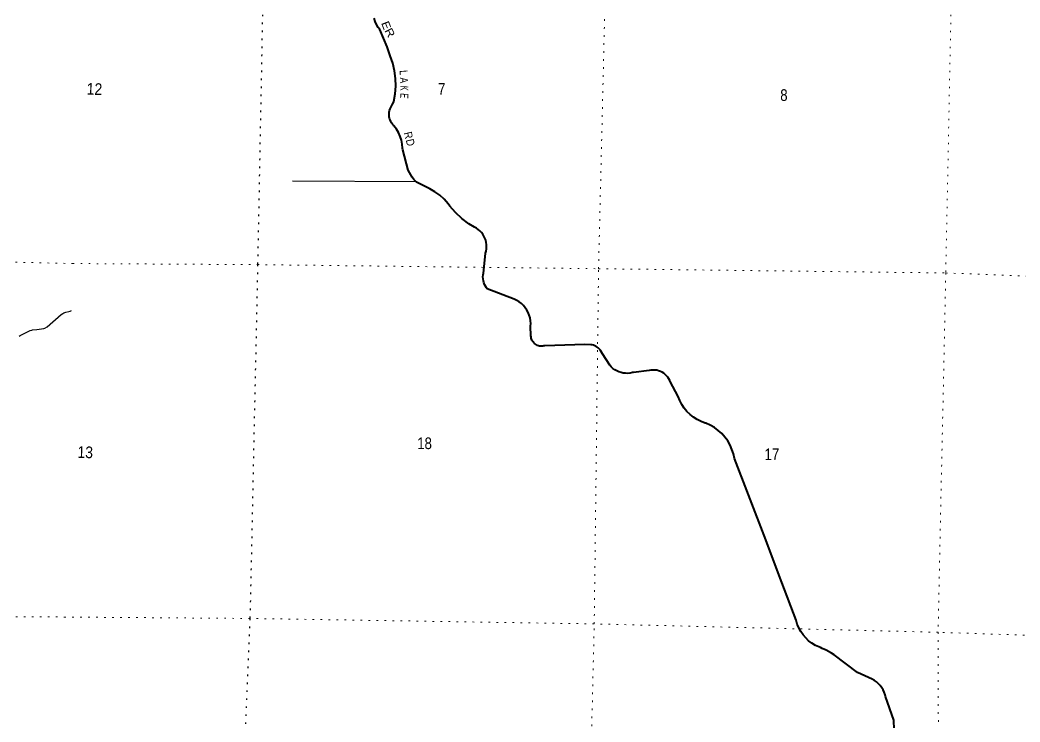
# Model space of a CAD drawing. Header units: feet. Extents: x -509309 to -252658, y -547785 to -360805.
# Drawn here: x -476222 to -461226, y -451799 to -441268 of the extents above; entities that cross this region are included whole.
import ezdxf

# ---------------------------------------------------------------- set-up
doc = ezdxf.new("R2010")
doc.units = ezdxf.units.FT
doc.header["$LTSCALE"] = 80
doc.linetypes.add('DOTTED', pattern=[1.5, 0.3, -1.2])
for name, color, linetype, lineweight in [('26', 7, 'Continuous', 40), ('27', 7, 'Continuous', 13), ('29', 7, 'Continuous', 25), ('39', 7, 'Continuous', 13), ('6', 7, 'DOTTED', 25), ('7', 7, 'DOTTED', 13)]:
    doc.layers.add(name, color=color, linetype=linetype, lineweight=lineweight)

msp = doc.modelspace()

# ---------------------------------------------------------------- linework, layer by layer
at = {"layer": '26'}
for points in [[(-469802.27, -444024.23), (-469861.61, -443957.48), (-469927.6, -443897.3), (-469999.53, -443844.34), (-470076.6, -443799.19), (-470157.96, -443762.35), (-470277.66, -443703.02), (-470317.33, -443658.49), (-470341.45, -443623.68), (-470402.21, -443521.19), (-470483.47, -443215.27), (-470484.24, -443192.68), (-470490.7, -443131.68), (-470503.51, -443071.7), (-470522.51, -443013.38), (-470547.51, -442957.37), (-470578.22, -442904.28), (-470614.32, -442854.69), (-470620.91, -442848.27), (-470636.91, -442830.25), (-470650.95, -442810.65), (-470662.86, -442789.69), (-470672.51, -442767.6), (-470679.8, -442744.63), (-470684.65, -442721.01), (-470687.01, -442697.02), (-470686.84, -442672.92), (-470684.16, -442648.96), (-470678.99, -442625.42), (-470671.38, -442602.55), (-470661.43, -442580.59), (-470649.23, -442559.8), (-470633.94, -442533.13), (-470616.19, -442494.46), (-470615.02, -442489.58), (-470594.22, -442375.67), (-470585.44, -442260.22), (-470588.77, -442144.48), (-470604.19, -442029.72), (-470631.51, -441917.2), (-470670.45, -441808.16), (-470717.44, -441668.75), (-470827.04, -441413.21), (-470849, -441382.54), (-470875.34, -441337.71), (-470896.85, -441290.37), (-470913.29, -441241.04)], [(-466788.7, -446525.74), (-467021.5, -446553.72), (-467037.19, -446558.2), (-467071.14, -446565.14), (-467105.63, -446568.48), (-467140.28, -446568.21), (-467174.72, -446564.31), (-467208.56, -446556.83), (-467241.43, -446545.86), (-467272.97, -446531.51), (-467302.84, -446513.95), (-467330.71, -446493.36), (-467356.28, -446469.96), (-467379.26, -446444.03), (-467487.5, -446277.15), (-467487.52, -446277.12), (-467515.94, -446227.15), (-467523.92, -446215.57), (-467537.16, -446200.11), (-467551.94, -446186.12), (-467568.1, -446173.75), (-467585.46, -446163.13), (-467603.84, -446154.4), (-467623.03, -446147.63), (-467642.83, -446142.9), (-467663.01, -446140.27), (-467751.14, -446133.44), (-468352.7, -446154.02), (-468366.07, -446157.69), (-468382.41, -446160.53), (-468398.96, -446161.64), (-468415.54, -446161.02), (-468431.96, -446158.67), (-468448.04, -446154.62), (-468463.61, -446148.9), (-468478.5, -446141.59), (-468492.54, -446132.77), (-468505.59, -446122.52), (-468517.49, -446110.97), (-468528.12, -446098.24), (-468537.35, -446084.46), (-468545.1, -446069.8), (-468551.28, -446054.4), (-468555.81, -446038.45), (-468558.65, -446022.11), (-468559.76, -446005.56), (-468564.39, -445860.96), (-468563.05, -445820.89), (-468565.96, -445778.63), (-468573.26, -445736.91), (-468584.88, -445696.19), (-468600.7, -445656.9), (-468620.54, -445619.47), (-468644.18, -445584.33), (-468671.36, -445551.85), (-468701.79, -445522.39), (-468735.13, -445496.27), (-468771.03, -445473.78), (-468809.07, -445455.17), (-469214.53, -445302.88), (-469227.69, -445285.78), (-469243.31, -445261.13), (-469256.27, -445234.99), (-469266.43, -445207.63), (-469273.67, -445179.36), (-469277.91, -445150.48), (-469279.12, -445121.32), (-469277.27, -445092.2), (-469272.38, -445063.43), (-469243.53, -444772.58), (-469241.61, -444767.12), (-469232.56, -444735.24), (-469226.89, -444702.59), (-469224.66, -444669.53), (-469225.9, -444636.42), (-469230.59, -444603.62), (-469238.69, -444571.49), (-469250.1, -444540.38), (-469264.7, -444510.63), (-469282.33, -444482.57), (-469302.8, -444456.51), (-469325.88, -444432.74), (-469351.32, -444411.5), (-469378.83, -444393.04), (-469408.13, -444377.56), (-469493.37, -444324.5), (-469596.66, -444246.04), (-469691.19, -444157.2), (-469775.92, -444058.98), (-469802.27, -444024.23)], [(-463112.49, -451912.64), (-463118.5, -451773.42), (-463241.37, -451416.92), (-463247.9, -451390.26), (-463260.58, -451353.11), (-463277.07, -451317.5), (-463297.19, -451283.8), (-463320.73, -451252.39), (-463347.42, -451223.62), (-463376.97, -451197.79), (-463409.06, -451175.2), (-463443.34, -451156.08), (-463664.86, -451053.66), (-464013.55, -450792), (-464053, -450765.49), (-464133.77, -450720.04), (-464193.86, -450694.09), (-464219.33, -450683.09), (-464243.86, -450673.01), (-464294.39, -450648.76), (-464346.57, -450616.62), (-464395.1, -450579.21), (-464439.46, -450536.92), (-464479.15, -450490.23), (-464513.75, -450439.65), (-464542.87, -450385.73), (-464566.19, -450329.06), (-464583.46, -450270.26), (-464798.58, -449708.14), (-465064.43, -449000.99), (-465508.41, -447846.5), (-465522.95, -447777.62), (-465544.86, -447709.68), (-465573.76, -447644.41), (-465609.32, -447582.51), (-465651.16, -447524.67), (-465698.81, -447471.52), (-465751.76, -447423.64), (-465809.42, -447381.55), (-465871.17, -447345.73), (-465936.32, -447316.56), (-465946.31, -447313.52), (-466007.86, -447290.66), (-466066.68, -447261.5), (-466122.14, -447226.34), (-466173.61, -447185.58), (-466220.55, -447139.66), (-466262.42, -447089.09), (-466298.78, -447034.42), (-466329.23, -446976.24), (-466353.43, -446915.21), (-466471.54, -446689.26), (-466477.35, -446676.05), (-466490.95, -446650.71), (-466507.12, -446626.94), (-466525.69, -446604.99), (-466546.45, -446585.1), (-466569.18, -446567.49), (-466593.63, -446552.35), (-466619.52, -446539.85), (-466646.58, -446530.13), (-466674.5, -446523.28), (-466702.99, -446519.4), (-466731.73, -446518.51), (-466760.41, -446520.63), (-466788.7, -446525.74)]]:
    msp.add_lwpolyline(points, dxfattribs=at)
at = {"layer": '29'}
msp.add_line((-470271.59, -443697.06), (-472135.74, -443687.99), dxfattribs=at)
for points in [[(-476159.98, -445969.44), (-476071.45, -445928.13), (-476044.86, -445918.96), (-476032.93, -445917.12), (-475970.57, -445911.62), (-475900.87, -445902.44), (-475865.11, -445896.94), (-475850.43, -445891.43), (-475816.5, -445869.42), (-475605.57, -445686.86), (-475578.98, -445668.51), (-475564.3, -445660.26), (-475536.79, -445650.17), (-475490.94, -445640.99), (-475468.01, -445635.49), (-475460.67, -445632.74), (-475447.83, -445625.4)], [(-476235.18, -446009.81), (-476217.73, -445999.69), (-476159.98, -445969.44)]]:
    msp.add_lwpolyline(points, dxfattribs=at)
at = {"layer": '39'}
msp.add_spline([(-458738.4, -445896.87), (-458814.74, -445914.24), (-458919.61, -445979.53), (-459002.27, -446028.96), (-459088.47, -446030.18), (-459170.02, -445963.18), (-459236.99, -445840.09), (-459249.7, -445701.45), (-459169.7, -445511.45), (-459100.07, -445357.49), (-459090.82, -445229.08), (-459089.23, -445062.46), (-459082.91, -444821.59), (-459077.04, -444626.9), (-459071.57, -444474.36), (-459051.46, -444257.71), (-459057.15, -444014.73), (-459053.3, -443822.02), (-459037.5, -443637.46), (-459028, -443482.95), (-459009.54, -443230.15), (-459025.32, -442993.1), (-459067.62, -442805.99), (-459131.46, -442564.48), (-459199.4, -442332.97), (-459289.49, -442111.3), (-459389.43, -441871.46), (-459491.6, -441655.7), (-459581.19, -441381.83), (-459655.14, -441150.27), (-459798.75, -440865.86), (-459885.1, -440672.33), (-459950.09, -440551.27), (-459991.2, -440448.5), (-459994.48, -440372.18), (-459959.02, -440227.95), (-459933.01, -440023.4), (-459935.08, -439820.61), (-459911.45, -439656.19), (-459871.98, -439512), (-459836.74, -439389.85), (-459783.18, -439239.76), (-459655.77, -439122.48), (-459552.51, -439015.01), (-459509.03, -438870.85), (-459591.99, -438741.6), (-459685.71, -438690.54), (-459797.21, -438611.22), (-459864.82, -438554.39), (-459994.07, -438444.78), (-460150.62, -438465.43), (-460220.98, -438486.87), (-460308.19, -438592.48), (-460455.13, -438655.38), (-460614.82, -438794.46), (-460682.56, -438960.47), (-460796.36, -439122.05), (-460915.16, -439177.18), (-461010.69, -439106.03), (-461063.66, -438985.09), (-461184.77, -438863.51), (-461336.82, -438832), (-461394.79, -438815.41), (-461504.8, -438790.31), (-461590.6, -438749.37), (-461596.15, -438701.13), (-461495.76, -438683.98), (-461373.75, -438711.2), (-461253.79, -438744.43), (-461138.06, -438799.7), (-461046.26, -438842.7), (-460942.76, -438919.94), (-460884.46, -438902.41), (-460798.72, -438740.57), (-460733.83, -438662.86), (-460644.7, -438565.3), (-460563.66, -438475.7), (-460500.14, -438331.73), (-460390.84, -438222.3), (-460284.24, -438185.14), (-460185.8, -438161.95), (-460023.39, -438157.41), (-459850.76, -438132.9), (-459761.68, -438041.36), (-459772.61, -437926.82), (-459799.21, -437773.99), (-459780.19, -437671.77), (-459711.2, -437584.06), (-459583.73, -437669.56), (-459541.13, -437826.55), (-459546.04, -437920.87), (-459549.47, -438069.4), (-459524.24, -438155.97), (-459432.63, -438219.05), (-459298.19, -438204.22), (-459111.64, -438191.87), (-459011.39, -438188.78)], degree=3, dxfattribs=at)
at = {"layer": '6'}
msp.add_lwpolyline([(-472263.54, -423550.28), (-472267.63, -423756.26), (-472302.37, -425709.44), (-472366.75, -429083.81), (-472491.41, -434356.92), (-472555.92, -439628.57), (-472658.87, -444938.01), (-472773.84, -450245.34), (-472888.87, -452953.29)], dxfattribs=at)
at = {"layer": '7'}
for p, q in [((-477850.51, -444868.36), (-475431.68, -444921.34)), ((-475541.11, -450223.93), (-477956.1, -450210.98))]:
    msp.add_line(p, q, dxfattribs=at)
for points in [[(-461861.35, -420944.01), (-461913.72, -423925.5), (-462024.73, -429238.89), (-462073.96, -434588.98), (-462233.62, -439749.33), (-462338.62, -445062.77), (-462454.37, -450452.41), (-462446, -453165.18)], [(-467676.59, -453059.64), (-467610.88, -450326.82), (-467545.84, -444998.96), (-467419.17, -439725.87), (-467296.27, -434426.65), (-467308.45, -429208.5), (-467196.96, -423844.92), (-467158.03, -422143.23)], [(-475431.68, -444921.34), (-472658.87, -444938.01), (-467545.84, -444998.96), (-462338.62, -445062.77), (-459090.59, -445192.41)], [(-443845.94, -451038.74), (-446617.28, -450965.06), (-451907.49, -450776.01), (-457202.12, -450629.07), (-462454.37, -450452.41), (-467610.88, -450326.82), (-472773.84, -450245.34), (-475541.11, -450223.93)]]:
    msp.add_lwpolyline(points, dxfattribs=at)

# ---------------------------------------------------------------- texts
at = {"layer": '27'}
for s, rotation, width, p in [('E', 291.476, 1.15, (-470808.48, -441313.95)), ('R', 297.224, 1.15, (-470758.74, -441426.81)), ('L', 274.228, 0.85, (-470530.94, -442024.03)), ('A', 271.943, 0.8, (-470524.25, -442131.79)), ('E', 266.286, 0.75, (-470515.64, -442362.55)), ('K', 268.061, 0.7, (-470517.34, -442253.38)), ('R', 283.406, 0.9, (-470467.22, -442959.9)), ('D', 283.233, 0.9, (-470438.09, -443068.14))]:
    msp.add_text(s, height=120, rotation=rotation, dxfattribs=dict(at, width=width)).set_placement(p)
at = {"layer": '7', "width": 0.9}
for s, p in [('12', (-475225.48, -442386.37)), ('13', (-475364.01, -447834.87))]:
    msp.add_text(s, height=175, rotation=358, dxfattribs=at).set_placement(p)
at = {"layer": '7', "width": 0.85}
for s, p in [('7', (-469953.69, -442390.13)), ('8', (-464821.32, -442481.81)), ('18', (-470265.92, -447705.17)), ('17', (-465057.42, -447870.66))]:
    msp.add_text(s, height=175, dxfattribs=at).set_placement(p)

doc.saveas('drawing.dxf')
